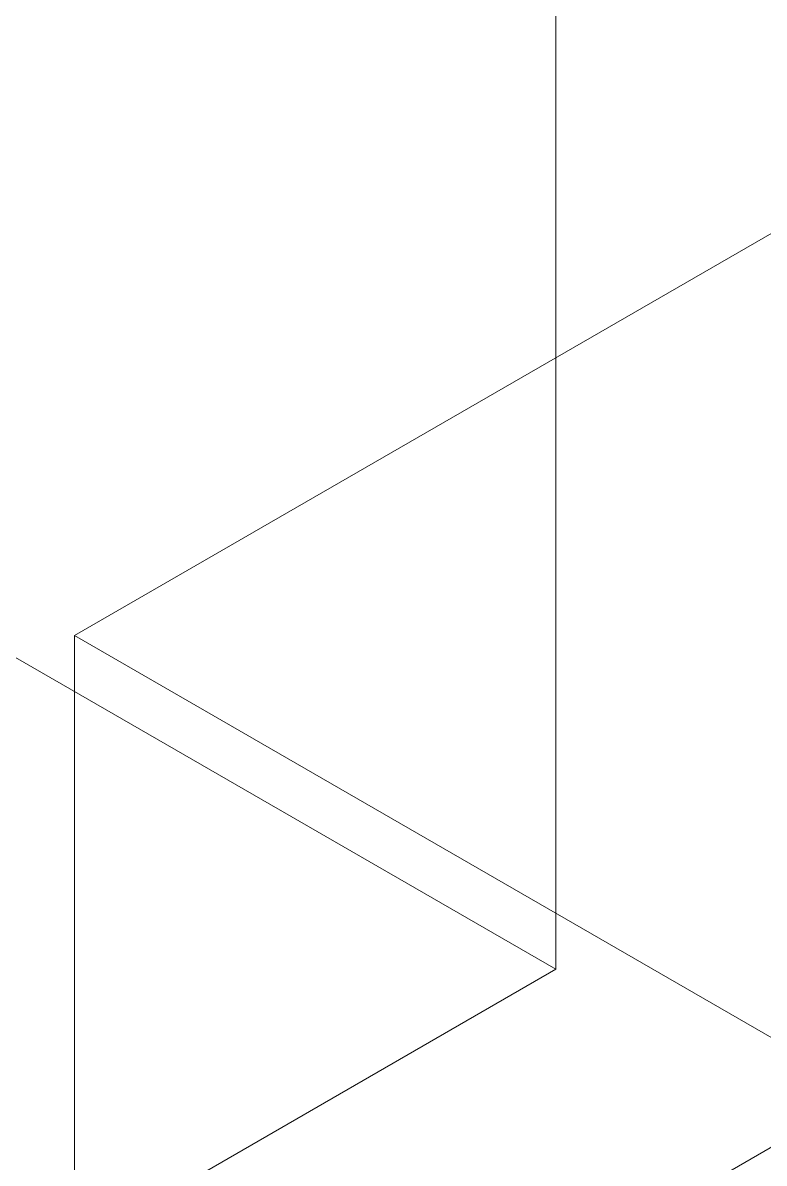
# Model space of a CAD drawing. Header units: millimetres. Extents: x 160489 to 365751, y -78341 to 15608.
# Drawn here: x 181576 to 183626, y -67727 to -64573 of the extents above; entities that cross this region are included whole.
import ezdxf

# ---------------------------------------------------------------- set-up
doc = ezdxf.new("R2010")
doc.units = ezdxf.units.MM
doc.layers.add('G-____-____-SYMB', color=7, linetype='Continuous', lineweight=5)

msp = doc.modelspace()

# ---------------------------------------------------------------- linework, layer by layer
at = {"layer": 'G-____-____-SYMB'}
for p, q in [((183049.7, -62689.6), (183049.7, -67191.1)), ((187008.1, -63214.2), (181718.9, -66267.9)), ((183049.7, -67191.1), (180539.4, -65741.8)), ((181718.9, -68795.6), (187008.1, -65741.8)), ((181718.9, -68795.6), (181718.9, -66267.9)), ((184229.1, -67717.2), (181718.9, -66267.9)), ((183049.7, -67191.1), (177760.4, -70244.9))]:
    msp.add_line(p, q, dxfattribs=at)

doc.saveas('drawing.dxf')
